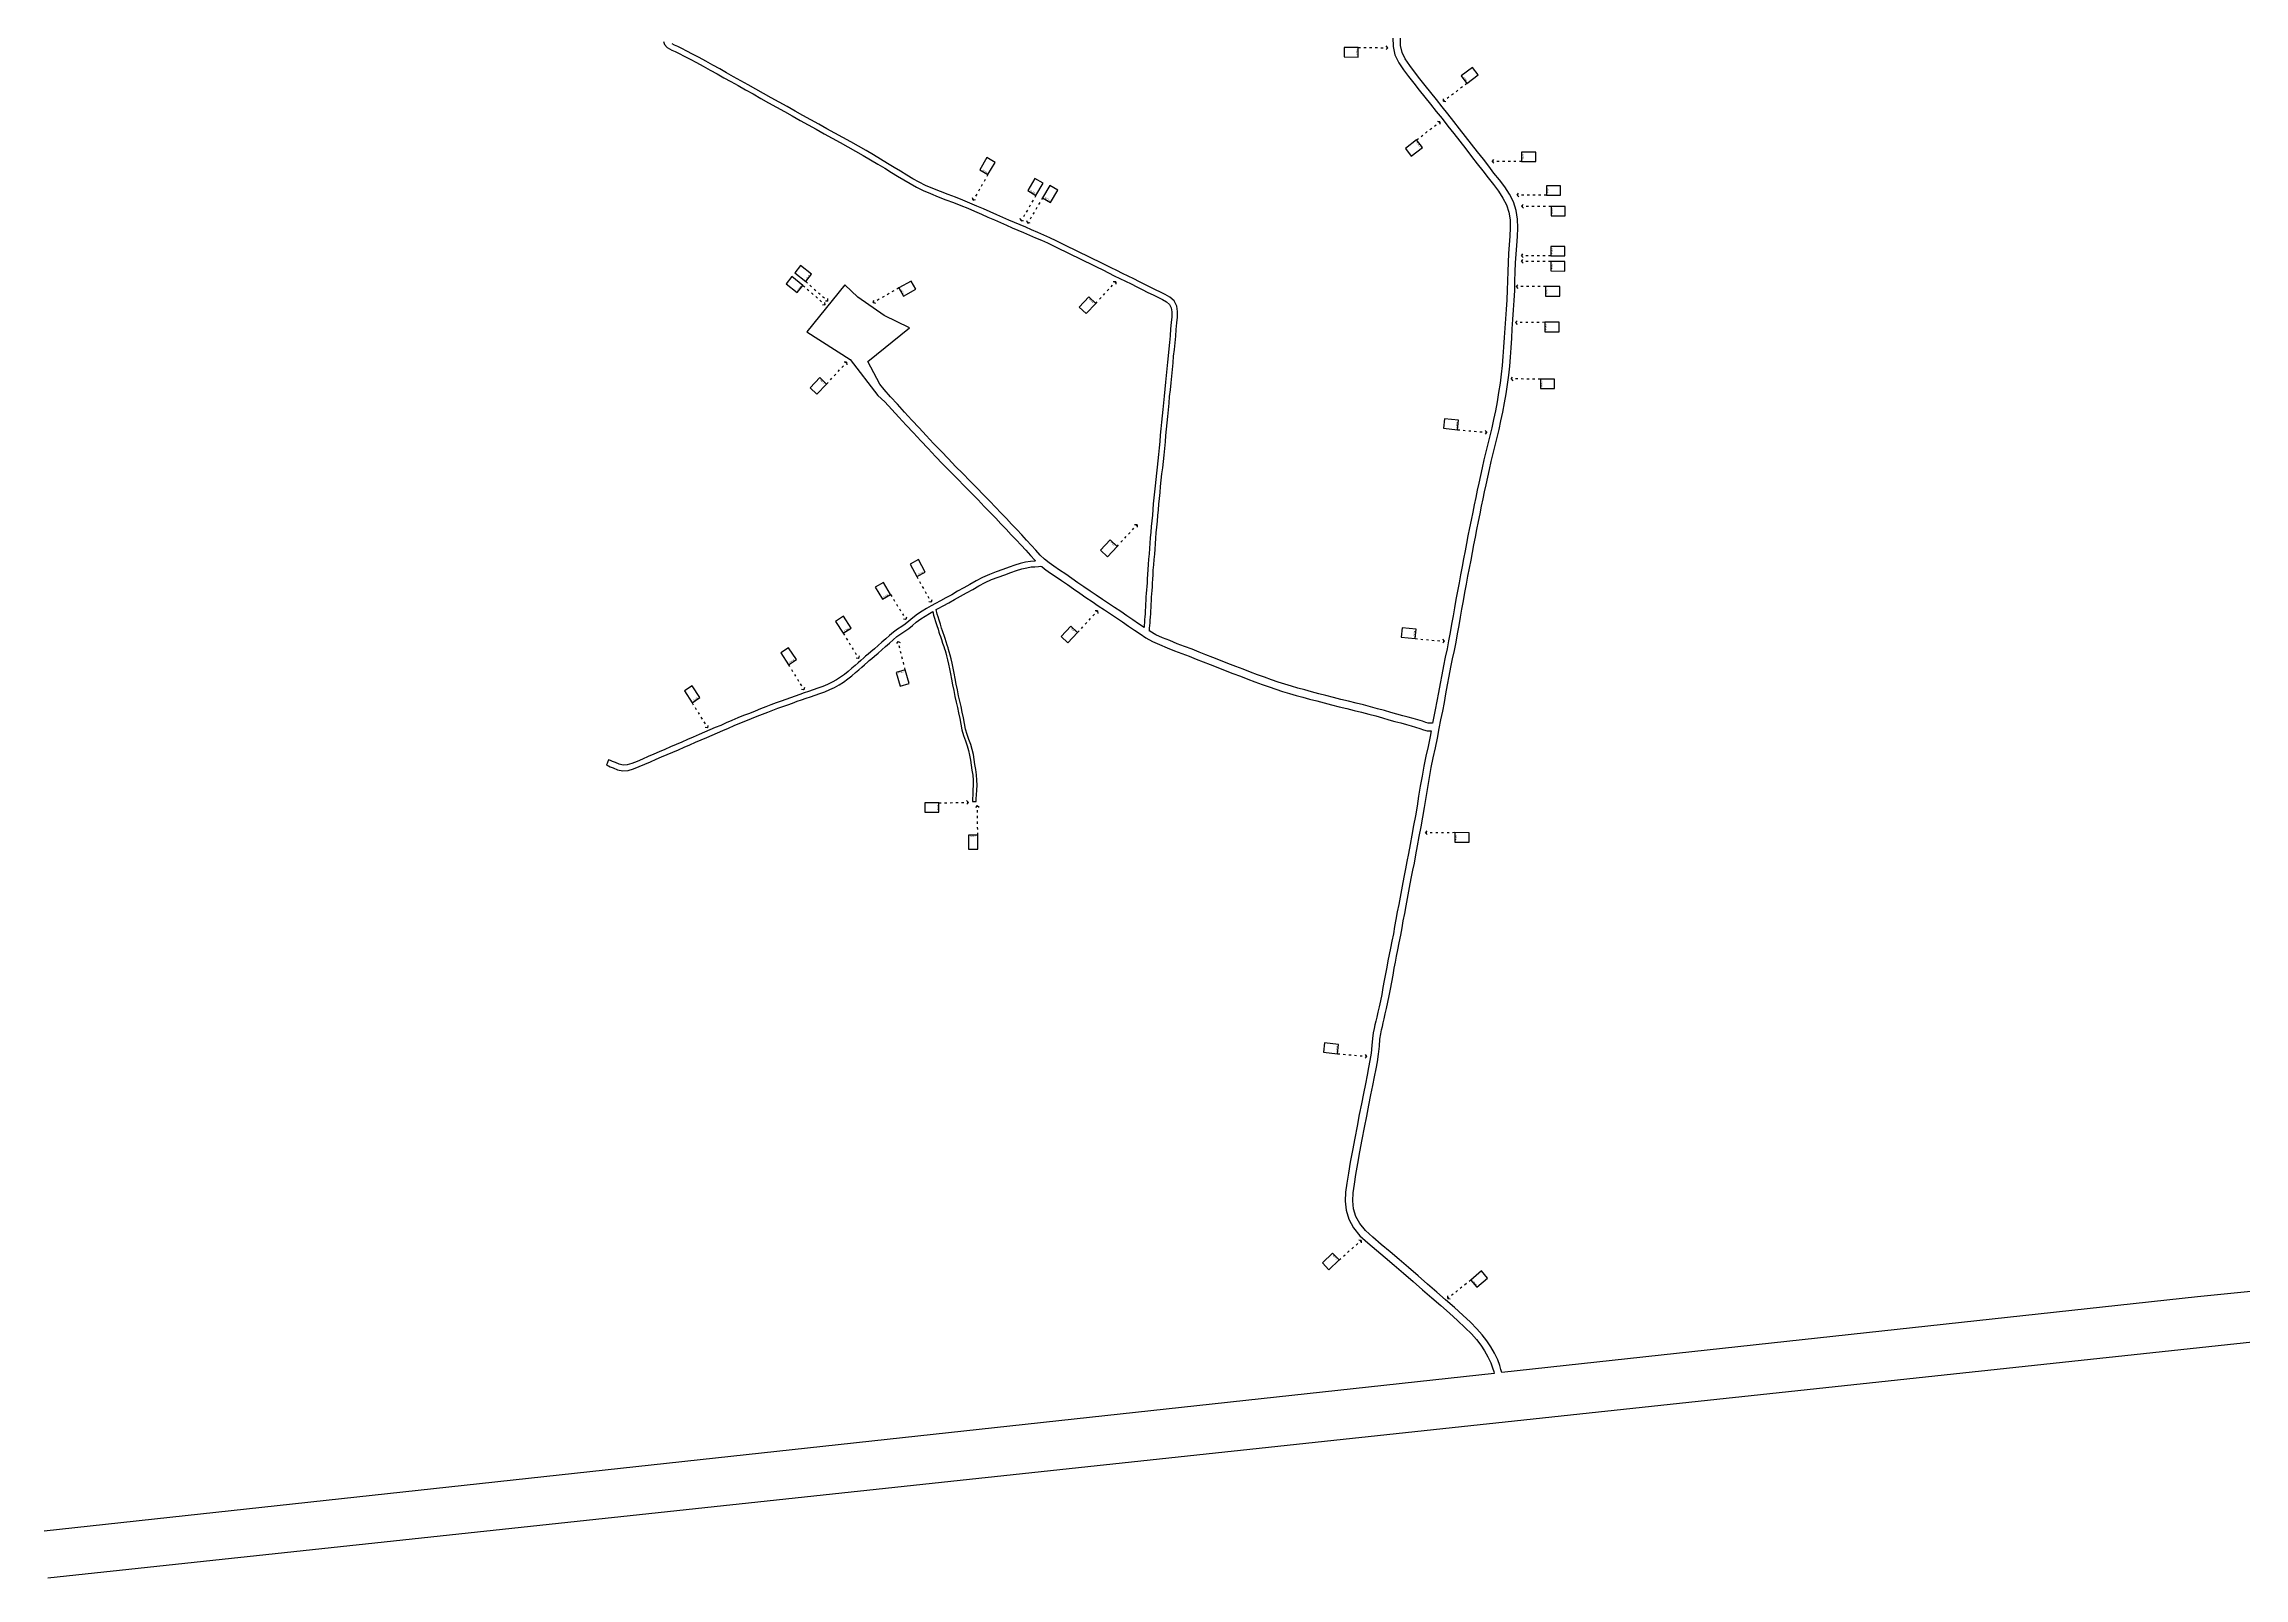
# Model space of a CAD drawing. Extents: x 714896 to 749292, y 8417558 to 8447149.
# Drawn here: x 723730 to 726067, y 8425905 to 8427535 of the extents above; entities that cross this region are included whole.
import ezdxf
from ezdxf.enums import TextEntityAlignment as Align

# ---------------------------------------------------------------- set-up
doc = ezdxf.new("R2010")
doc.units = 0
doc.header["$MEASUREMENT"] = 0
doc.linetypes.add('ACAD_ISO03W100', pattern=[30, 12, -18])
for name, color, linetype in [('LOTE', 7, 'CONTINUOUS'), ('NUM-PORTA', 7, 'CONTINUOUS'), ('QUADRA', 6, 'CONTINUOUS')]:
    doc.layers.add(name, color=color, linetype=linetype)

msp = doc.modelspace()

# ---------------------------------------------------------------- linework, layer by layer
at = {"layer": 'LOTE'}
for p, q in [((725111, 8427531), (725110.9, 8427521)), ((725110.9, 8427521), (725125.9, 8427520.9)), ((725126, 8427530.9), (725111, 8427531)), ((725125.9, 8427520.9), (725126, 8427530.9)), ((725247.4, 8427509.8), (725235.4, 8427500.8)), ((725235.4, 8427500.8), (725241.4, 8427492.8)), ((725241.4, 8427492.8), (725253.4, 8427501.8)), ((725253.4, 8427501.8), (725247.4, 8427509.8)), ((725188, 8427432.8), (725176.2, 8427423.6)), ((725194.2, 8427424.9), (725188, 8427432.8)), ((724731.6, 8427414), (724724, 8427401.1)), ((724740.2, 8427408.9), (724731.6, 8427414)), ((724732.6, 8427396), (724740.2, 8427408.9)), ((725176.2, 8427423.6), (725182.3, 8427415.7)), ((725182.3, 8427415.7), (725194.2, 8427424.9)), ((725314.6, 8427420), (725299.6, 8427420)), ((725299.6, 8427420), (725299.6, 8427410)), ((725299.6, 8427410), (725314.6, 8427410)), ((725314.6, 8427410), (725314.6, 8427420)), ((724724, 8427401.1), (724732.6, 8427396)), ((724782.6, 8427391.9), (724774.9, 8427379)), ((724774.9, 8427379), (724783.5, 8427373.9)), ((724791.2, 8427386.8), (724782.6, 8427391.9)), ((724783.5, 8427373.9), (724791.2, 8427386.8)), ((724798.3, 8427384.4), (724790.6, 8427371.5)), ((724806.9, 8427379.3), (724798.3, 8427384.4)), ((724799.2, 8427366.4), (724806.9, 8427379.3)), ((725341, 8427384.2), (725326, 8427384.2)), ((725326, 8427384.2), (725326, 8427374.2)), ((725341, 8427374.2), (725341, 8427384.2)), ((724790.6, 8427371.5), (724799.2, 8427366.4)), ((725326, 8427374.2), (725341, 8427374.2)), ((725345.9, 8427362.2), (725330.9, 8427362.2)), ((725330.9, 8427362.2), (725330.9, 8427352.2)), ((725345.9, 8427352.2), (725345.9, 8427362.2)), ((725330.9, 8427352.2), (725345.9, 8427352.2)), ((725345.6, 8427319.7), (725330.6, 8427319.8)), ((725330.6, 8427319.8), (725330.6, 8427309.8)), ((725330.6, 8427309.8), (725345.6, 8427309.7)), ((725345.6, 8427309.7), (725345.6, 8427319.7)), ((724524.4, 8427287.8), (724518.1, 8427280)), ((724536.1, 8427278.3), (724524.4, 8427287.8)), ((724533.6, 8427299.6), (724527.3, 8427291.8)), ((724527.3, 8427291.8), (724539, 8427282.4)), ((724545.3, 8427290.2), (724533.6, 8427299.6)), ((724539, 8427282.4), (724545.3, 8427290.2)), ((725345.6, 8427303.6), (725330.6, 8427303.7)), ((725330.6, 8427303.7), (725330.6, 8427293.7)), ((725330.6, 8427293.7), (725345.6, 8427293.6)), ((725345.6, 8427293.6), (725345.6, 8427303.6)), ((724518.1, 8427280), (724529.8, 8427270.6)), ((724529.8, 8427270.6), (724536.1, 8427278.3)), ((724651, 8427282.9), (724637.9, 8427275.6)), ((724637.9, 8427275.6), (724642.8, 8427266.9)), ((724642.8, 8427266.9), (724655.9, 8427274.2)), ((724655.9, 8427274.2), (724651, 8427282.9)), ((724839.8, 8427266.1), (724829.5, 8427255.2)), ((724847.1, 8427259.2), (724839.8, 8427266.1)), ((725325.1, 8427277), (725325, 8427267)), ((725325, 8427267), (725340, 8427267)), ((725340.1, 8427277), (725325.1, 8427277)), ((725340, 8427267), (725340.1, 8427277)), ((724829.5, 8427255.2), (724836.8, 8427248.3)), ((724836.8, 8427248.3), (724847.1, 8427259.2)), ((725339.3, 8427239.1), (725324.3, 8427239.1)), ((725324.3, 8427239.1), (725324.3, 8427229.1)), ((725339.3, 8427229.1), (725339.3, 8427239.1)), ((725324.3, 8427229.1), (725339.3, 8427229.1)), ((724553.9, 8427180.4), (724543.6, 8427169.5)), ((724543.6, 8427169.5), (724550.9, 8427162.6)), ((724550.9, 8427162.6), (724561.2, 8427173.5)), ((724561.2, 8427173.5), (724553.9, 8427180.4)), ((725334.6, 8427178.7), (725319.6, 8427178.7)), ((725319.6, 8427178.7), (725319.6, 8427168.7)), ((725319.6, 8427168.7), (725334.6, 8427168.7)), ((725334.6, 8427168.7), (725334.6, 8427178.7)), ((725217.5, 8427136.5), (725216.5, 8427126.6)), ((725216.5, 8427126.6), (725231.4, 8427125)), ((725232.4, 8427135), (725217.5, 8427136.5)), ((725231.4, 8427125), (725232.4, 8427135)), ((724862.5, 8427007.9), (724852.2, 8426997)), ((724869.8, 8427001), (724862.5, 8427007.9)), ((724658.7, 8426987), (724649.9, 8426982.2)), ((724649.9, 8426982.2), (724657, 8426969)), ((724665.8, 8426973.8), (724658.7, 8426987)), ((724852.2, 8426997), (724859.5, 8426990.1)), ((724859.5, 8426990.1), (724869.8, 8427001)), ((724621.5, 8426962.9), (724612.9, 8426957.8)), ((724629.1, 8426950), (724621.5, 8426962.9)), ((724657, 8426969), (724665.8, 8426973.8)), ((724612.9, 8426957.8), (724620.5, 8426944.9)), ((724620.5, 8426944.9), (724629.1, 8426950)), ((724579, 8426926.8), (724570.6, 8426921.3)), ((724570.6, 8426921.3), (724578.9, 8426908.8)), ((724578.9, 8426908.8), (724587.2, 8426914.3)), ((724587.2, 8426914.3), (724579, 8426926.8)), ((724820.6, 8426916.3), (724810.3, 8426905.4)), ((724827.9, 8426909.5), (724820.6, 8426916.3)), ((725172.5, 8426914.6), (725171.5, 8426904.7)), ((725187.4, 8426913.1), (725172.5, 8426914.6)), ((725186.4, 8426903.1), (725187.4, 8426913.1)), ((724520.9, 8426893.4), (724512.5, 8426887.9)), ((724512.5, 8426887.9), (724520.7, 8426875.4)), ((724529.1, 8426880.8), (724520.9, 8426893.4)), ((724810.3, 8426905.4), (724817.6, 8426898.5)), ((724817.6, 8426898.5), (724827.9, 8426909.5)), ((725171.5, 8426904.7), (725186.4, 8426903.1)), ((724520.7, 8426875.4), (724529.1, 8426880.8)), ((724644.8, 8426869.8), (724635.2, 8426867)), ((724635.2, 8426867), (724639.3, 8426852.6)), ((724648.9, 8426855.4), (724644.8, 8426869.8)), ((724418.4, 8426853.1), (724410.1, 8426847.6)), ((724410.1, 8426847.6), (724418.3, 8426835)), ((724426.7, 8426840.5), (724418.4, 8426853.1)), ((724639.3, 8426852.6), (724648.9, 8426855.4)), ((724418.3, 8426835), (724426.7, 8426840.5)), ((724680.5, 8426728.7), (724665.5, 8426728.6)), ((724665.5, 8426728.6), (724665.5, 8426718.6)), ((724680.5, 8426718.7), (724680.5, 8426728.7)), ((724665.5, 8426718.6), (724680.5, 8426718.7)), ((724711.8, 8426694.4), (724711.8, 8426679.4)), ((724721.8, 8426694.4), (724711.8, 8426694.4)), ((724711.8, 8426679.4), (724721.8, 8426679.4)), ((724721.8, 8426679.4), (724721.8, 8426694.4)), ((725243.7, 8426696.9), (725228.7, 8426697)), ((725228.7, 8426697), (725228.7, 8426687)), ((725228.7, 8426687), (725243.7, 8426686.9)), ((725243.7, 8426686.9), (725243.7, 8426696.9)), ((725090.1, 8426473.7), (725089.1, 8426463.7)), ((725105.1, 8426472.1), (725090.1, 8426473.7)), ((725104, 8426462.2), (725105.1, 8426472.1)), ((725089.1, 8426463.7), (725104, 8426462.2)), ((725098.8, 8426250.4), (725088, 8426240)), ((725088, 8426240), (725094.9, 8426232.7)), ((725094.9, 8426232.7), (725105.7, 8426243.1)), ((725105.7, 8426243.1), (725098.8, 8426250.4)), ((725257, 8426231.5), (725245.6, 8426221.7)), ((725245.6, 8426221.7), (725252.1, 8426214.1)), ((725252.1, 8426214.1), (725263.5, 8426223.9)), ((725263.5, 8426223.9), (725257, 8426231.5))]:
    msp.add_line(p, q, dxfattribs=at)
at = {"layer": 'LOTE', "color": 7, "linetype": 'ACAD_ISO03W100', "ltscale": 0.2}
for points in [[(725126, 8427530.9), (725157.3, 8427530.8)], [(725241.4, 8427492.8), (725216.5, 8427473.9)], [(725188, 8427432.8), (725212.7, 8427452)], [(725299.6, 8427410), (725268.3, 8427410)], [(724732.6, 8427396), (724717, 8427368.8)], [(724783.5, 8427373.9), (724767.9, 8427346.8)], [(724790.6, 8427371.5), (724775, 8427344.4)], [(725326, 8427374.2), (725294.7, 8427374.2)], [(725330.9, 8427362.2), (725299.6, 8427362.3)], [(725330.6, 8427309.8), (725299.3, 8427309.8)], [(725330.6, 8427303.7), (725299.3, 8427303.7)], [(724536.1, 8427278.3), (724559.6, 8427257.7)], [(724539, 8427282.4), (724562.5, 8427261.7)], [(724637.9, 8427275.6), (724610.8, 8427260)], [(724847.1, 8427259.2), (724868.3, 8427282.2)], [(725325.1, 8427277), (725293.8, 8427277.1)], [(725324.3, 8427239.1), (725293, 8427238.8)], [(724561.2, 8427173.5), (724582.4, 8427196.6)], [(725319.6, 8427178.7), (725288.3, 8427179)], [(725231.4, 8427125), (725262.6, 8427122.3)], [(724869.8, 8427001), (724891, 8427024)], [(724657, 8426969), (724672.3, 8426941.7)], [(724629.1, 8426950), (724645.5, 8426923.3)], [(724827.9, 8426909.5), (724849, 8426932.5)], [(724578.9, 8426908.8), (724595.2, 8426882.1)], [(724644.8, 8426869.8), (724637.2, 8426900.1)], [(725186.4, 8426903.1), (725217.6, 8426900.3)], [(724520.7, 8426875.4), (724537.1, 8426848.7)], [(724418.3, 8426835), (724434.7, 8426808.4)], [(724680.5, 8426728.7), (724711.8, 8426729.1)], [(724721.8, 8426694.4), (724721.3, 8426725.7)], [(725228.7, 8426697), (725197.4, 8426696.8)], [(725104, 8426462.2), (725135.2, 8426459.4)], [(725105.7, 8426243.1), (725129.2, 8426263.9)], [(725245.6, 8426221.7), (725221.1, 8426202.3)]]:
    msp.add_lwpolyline(points, dxfattribs=at)
at = {"layer": 'LOTE'}
for points in [[(725157.3, 8427530.8), (725155.5, 8427532.7)], [(725157.3, 8427530.8), (725155.6, 8427528.8)], [(725216.5, 8427473.9), (725216.6, 8427476.5)], [(725216.5, 8427473.9), (725219, 8427473.5)], [(725212.7, 8427452), (725210.1, 8427452.4)], [(725212.7, 8427452), (725212.6, 8427449.4)], [(725268.3, 8427410), (725270, 8427412)], [(725268.3, 8427410), (725270.1, 8427408.1)], [(724717, 8427368.8), (724716.1, 8427371.3)], [(724717, 8427368.8), (724719.5, 8427369.4)], [(725294.7, 8427374.2), (725296.4, 8427376.2)], [(725294.7, 8427374.2), (725296.5, 8427372.3)], [(725299.6, 8427362.3), (725301.3, 8427364.3)], [(725299.6, 8427362.3), (725301.4, 8427360.3)], [(724767.9, 8427346.8), (724767, 8427349.3)], [(724767.9, 8427346.8), (724770.5, 8427347.4)], [(724775, 8427344.4), (724774.1, 8427346.9)], [(724775, 8427344.4), (724777.6, 8427345)], [(725299.3, 8427309.8), (725301, 8427311.8)], [(725299.3, 8427309.8), (725301.1, 8427307.9)], [(725299.3, 8427303.7), (725301, 8427305.7)], [(725299.3, 8427303.7), (725301.1, 8427301.8)], [(724562.5, 8427261.7), (724562.4, 8427264.4)], [(724610.8, 8427260), (724611.3, 8427262.6)], [(724868.3, 8427282.2), (724865.6, 8427282.2)], [(724868.3, 8427282.2), (724868.6, 8427279.6)], [(725293.8, 8427277.1), (725295.5, 8427279)], [(725293.8, 8427277.1), (725295.5, 8427275.1)], [(724559.6, 8427257.7), (724557, 8427257.3)], [(724559.6, 8427257.7), (724559.5, 8427260.3)], [(724562.5, 8427261.7), (724559.9, 8427261.4)], [(724610.8, 8427260), (724613.3, 8427259.3)], [(725293, 8427238.8), (725294.7, 8427240.8)], [(725293, 8427238.8), (725294.8, 8427236.9)], [(724582.4, 8427196.6), (724579.8, 8427196.6)], [(724582.4, 8427196.6), (724582.7, 8427194)], [(725288.3, 8427179), (725290, 8427180.9)], [(725288.3, 8427179), (725290.1, 8427177)], [(725262.6, 8427122.3), (725260.7, 8427120.4)], [(725262.6, 8427122.3), (725261, 8427124.3)], [(724891, 8427024), (724888.4, 8427024)], [(724891, 8427024), (724891.3, 8427021.4)], [(724672.3, 8426941.7), (724669.8, 8426942.2)], [(724673, 8426944.3), (724672.3, 8426941.7)], [(724645.5, 8426923.3), (724642.9, 8426923.7)], [(724646, 8426925.9), (724645.5, 8426923.3)], [(724849, 8426932.5), (724846.4, 8426932.5)], [(724849, 8426932.5), (724849.4, 8426929.9)], [(724635.9, 8426897.9), (724637.2, 8426900.1)], [(724637.2, 8426900.1), (724639.5, 8426899)], [(725217.6, 8426900.3), (725215.7, 8426898.5)], [(725217.6, 8426900.3), (725216, 8426902.4)], [(724595.2, 8426882.1), (724592.6, 8426882.5)], [(724595.7, 8426884.7), (724595.2, 8426882.1)], [(724537.1, 8426848.7), (724534.5, 8426849.1)], [(724537.6, 8426851.2), (724537.1, 8426848.7)], [(724434.7, 8426808.4), (724432.1, 8426808.8)], [(724435.2, 8426810.9), (724434.7, 8426808.4)], [(724711.8, 8426729.1), (724709.9, 8426731)], [(724711.8, 8426729.1), (724710.1, 8426727.1)], [(724721.3, 8426725.7), (724719.4, 8426723.9)], [(724721.3, 8426725.7), (724723.3, 8426724)], [(725197.4, 8426696.8), (725199.1, 8426698.8)], [(725197.4, 8426696.8), (725199.2, 8426694.9)], [(725135.2, 8426459.4), (725133.3, 8426457.6)], [(725135.2, 8426459.4), (725133.6, 8426461.5)], [(725129.2, 8426263.9), (725126.6, 8426264.1)], [(725129.2, 8426263.9), (725129.2, 8426261.2)], [(725221.1, 8426202.3), (725221.2, 8426204.9)], [(725221.1, 8426202.3), (725223.6, 8426201.9)]]:
    msp.add_lwpolyline(points, dxfattribs=at)
at = {"layer": 'QUADRA'}
for points in [[(724388, 8427537.4), (724389, 8427534.1), (724392, 8427531), (724394.2, 8427529.7), (724396.9, 8427528.3), (724400.4, 8427526.6), (724404.7, 8427524.5), (724410, 8427521.8), (724416.1, 8427518.6), (724422.9, 8427515), (724430.1, 8427511.1), (724437.4, 8427507.1), (724444.8, 8427503.1), (724452.1, 8427498.9), (724459.4, 8427494.8), (724467.1, 8427490.5), (724475.1, 8427486.1), (724483.1, 8427481.7), (724491.3, 8427477), (724499.5, 8427472.3), (724508, 8427467.7), (724516.4, 8427463), (724524.8, 8427458.3), (724533.2, 8427453.6), (724541.6, 8427449), (724550, 8427444.2), (724558.5, 8427439.4), (724567.1, 8427434.8), (724575.5, 8427430.2), (724583.9, 8427425.6), (724592, 8427421), (724600, 8427416.3), (724607.9, 8427411.7), (724615.5, 8427407.2), (724622.9, 8427402.7), (724630, 8427398.4), (724636.7, 8427394.3), (724643.3, 8427390.4), (724649.9, 8427386.4), (724656.8, 8427382.6), (724663.9, 8427379.1), (724671.7, 8427375.8), (724679.9, 8427372.4), (724688, 8427369.3), (724696.1, 8427366.3), (724703.7, 8427363.3), (724711.2, 8427360.2), (724718.5, 8427357.1), (724725.6, 8427354), (724732.6, 8427350.9), (724739.5, 8427347.9), (724746.1, 8427345.1), (724752.4, 8427342.3), (724758.4, 8427339.5), (724764.3, 8427337), (724770.4, 8427334.5), (724776.7, 8427331.8), (724783.2, 8427329), (724789.6, 8427326.2), (724796, 8427323.4), (724802.4, 8427320.3), (724808.8, 8427317.2), (724815.3, 8427314), (724821.8, 8427310.8), (724828.3, 8427307.5), (724834.9, 8427304.3), (724841.5, 8427301.2), (724848.1, 8427298), (724854.5, 8427294.8), (724860.7, 8427291.7), (724866.8, 8427288.6), (724872.8, 8427285.6), (724878.9, 8427282.7), (724884.9, 8427279.8), (724890.8, 8427276.9), (724896.6, 8427273.8), (724902.4, 8427270.9), (724908, 8427268.2), (724913.2, 8427265.7), (724918.1, 8427263.3), (724922.4, 8427260.9), (724925.6, 8427258), (724927.4, 8427254.5), (724928, 8427250.1), (724927.9, 8427244.9), (724927.4, 8427238.9), (724926.7, 8427232.2), (724926.1, 8427224.9), (724925.5, 8427217.8), (724924.8, 8427210.8), (724923.9, 8427203.6), (724923.3, 8427196.6), (724922.6, 8427189.6), (724922, 8427182.6), (724921.2, 8427175.4), (724920.5, 8427168.1), (724919.7, 8427160.8), (724919, 8427153.6), (724918.4, 8427146.5), (724917.8, 8427139.6), (724917.1, 8427132.9), (724916.3, 8427126.1), (724915.7, 8427119.3), (724915.1, 8427112.5), (724914.6, 8427105.6), (724913.8, 8427098.8), (724913.1, 8427092), (724912.3, 8427085.4), (724911.6, 8427078.7), (724910.8, 8427072), (724910.1, 8427065.3), (724909.4, 8427058.9), (724908.8, 8427052.5), (724908.3, 8427046.4), (724907.8, 8427040.4), (724907.3, 8427034.4), (724906.6, 8427028.3), (724906, 8427022.1), (724905.6, 8427016.1), (724905.1, 8427010.2), (724904.6, 8427004.4), (724904.1, 8426998.7), (724903.8, 8426993.2), (724903.3, 8426987.5), (724902.8, 8426981.9), (724902.3, 8426976.4), (724902, 8426971.2), (724901.7, 8426966.5), (724901.6, 8426962.2), (724901.4, 8426958.4), (724901.2, 8426954.8), (724900.8, 8426951.2), (724900.4, 8426947.4), (724900.3, 8426943.7), (724900.1, 8426940.1), (724899.9, 8426936.6), (724899.7, 8426933.1), (724899.6, 8426929.6), (724899.4, 8426926.3), (724899.1, 8426923.3), (724898.8, 8426920.3), (724898.6, 8426917.3), (724898.4, 8426915), (724892.7, 8426918.8), (724886.6, 8426923), (724880.2, 8426927.4), (724873.7, 8426931.8), (724867.2, 8426936.1), (724860.7, 8426940.4), (724854.2, 8426944.7), (724847.7, 8426949.1), (724841.2, 8426953.6), (724834.6, 8426958), (724828.1, 8426962.5), (724821.7, 8426967), (724815.2, 8426971.5), (724808.7, 8426975.9), (724802.7, 8426980), (724797.5, 8426983.7), (724792.7, 8426987.6), (724788.1, 8426991.9), (724783.6, 8426996.9), (724778.8, 8427002.2), (724773.7, 8427007.8), (724768.5, 8427013.3), (724763.2, 8427019), (724757.7, 8427024.8), (724752.2, 8427030.6), (724746.7, 8427036.4), (724740.7, 8427042.6), (724734.5, 8427049.1), (724727.8, 8427056), (724720.8, 8427063.3), (724713.5, 8427070.7), (724706, 8427078.4), (724698.3, 8427086.1), (724690.6, 8427094.1), (724682.8, 8427102.2), (724674.9, 8427110.4), (724667.1, 8427118.7), (724659.4, 8427127), (724651.7, 8427135.3), (724644, 8427143.7), (724636.4, 8427152), (724629, 8427160), (724622.2, 8427167.9), (724617.9, 8427173.4), (724604.9, 8427197.3), (724649.4, 8427233.2), (724622.5, 8427246.5), (724594.3, 8427265.8), (724580.5, 8427278.8), (724540.1, 8427228.9), (724586.1, 8427199.6), (724615.8, 8427161.4), (724623, 8427154.7), (724630.5, 8427146.6), (724638.1, 8427138.3), (724645.8, 8427129.9), (724653.6, 8427121.6), (724661.3, 8427113.2), (724669.1, 8427104.9), (724677, 8427096.7), (724684.8, 8427088.5), (724692.6, 8427080.5), (724700.3, 8427072.7), (724707.8, 8427065.1), (724715.1, 8427057.7), (724722.1, 8427050.5), (724728.7, 8427043.5), (724735, 8427037), (724740.9, 8427030.9), (724746.4, 8427025.1), (724751.9, 8427019.3), (724757.4, 8427013.5), (724762.7, 8427007.9), (724767.9, 8427002.3), (724772.9, 8426996.9), (724777.7, 8426991.5), (724782.4, 8426986.3), (724783.2, 8426985.6), (724782.2, 8426985.5), (724777.8, 8426985.2), (724772.5, 8426984.3), (724767, 8426982.9), (724761.2, 8426981), (724755.1, 8426978.9), (724748.5, 8426976.5), (724741.4, 8426974.1), (724734.1, 8426971.4), (724726.9, 8426968.1), (724720.1, 8426964.4), (724713.5, 8426960.7), (724706.9, 8426957), (724700.4, 8426953.4), (724694.1, 8426949.8), (724688, 8426946.5), (724682.3, 8426943.3), (724677, 8426940.5), (724672.2, 8426937.8), (724667.5, 8426935), (724662.8, 8426932.2), (724657.8, 8426929), (724652.8, 8426925.3), (724648.5, 8426921.5), (724644.8, 8426918.5), (724641, 8426915.9), (724636.6, 8426913.1), (724632.2, 8426910), (724628, 8426906.4), (724624, 8426902.8), (724619.9, 8426899.3), (724615.9, 8426895.7), (724612, 8426892.2), (724608.3, 8426889), (724605.2, 8426886.5), (724602.7, 8426884.3), (724600.9, 8426882.8), (724597.4, 8426879.7), (724594.7, 8426877.4), (724591.6, 8426874.6), (724588, 8426871.6), (724584.2, 8426868.3), (724580.2, 8426865), (724576, 8426862), (724571.6, 8426859.2), (724567, 8426856.7), (724562.1, 8426854.4), (724557.1, 8426852.3), (724551.9, 8426850.5), (724546.9, 8426848.8), (724542, 8426847.1), (724537.5, 8426845.5), (724532.7, 8426843.9), (724527.9, 8426842.1), (724523, 8426840.3), (724517.9, 8426838.5), (724512.8, 8426836.6), (724507.5, 8426834.8), (724502.1, 8426832.8), (724496.6, 8426830.7), (724491, 8426828.5), (724485.2, 8426826.1), (724479.2, 8426823.7), (724473, 8426821.3), (724466.8, 8426818.8), (724460.6, 8426816.2), (724454.6, 8426813.6), (724448.7, 8426811), (724442.9, 8426808.6), (724437.3, 8426806.1), (724431.6, 8426803.7), (724425.7, 8426801.2), (724419.6, 8426798.6), (724413.5, 8426795.9), (724407.4, 8426793.3), (724401.3, 8426790.6), (724395.3, 8426788), (724389.4, 8426785.5), (724383.5, 8426783), (724377.6, 8426780.4), (724371.6, 8426777.8), (724365.7, 8426775.2), (724359.9, 8426772.7), (724354.2, 8426770.5), (724349.2, 8426769.1), (724345, 8426768.7), (724341, 8426769.6), (724336.9, 8426771.4), (724333.6, 8426772.7), (724331.7, 8426773.5), (724329.6, 8426774.3), (724327.5, 8426768.7), (724329.5, 8426767.9), (724331.4, 8426767.1), (724334.5, 8426765.9), (724339.2, 8426763.8), (724344.6, 8426762.7), (724350.3, 8426763.1), (724356.1, 8426764.8), (724362.1, 8426767.2), (724368.1, 8426769.7), (724374, 8426772.3), (724380, 8426774.9), (724385.9, 8426777.5), (724391.8, 8426780), (724397.7, 8426782.5), (724403.7, 8426785.1), (724409.8, 8426787.8), (724415.9, 8426790.4), (724422, 8426793.1), (724428.1, 8426795.7), (724433.9, 8426798.1), (724439.7, 8426800.6), (724445.3, 8426803), (724451.1, 8426805.5), (724457, 8426808.1), (724463, 8426810.7), (724469.1, 8426813.2), (724475.3, 8426815.7), (724481.4, 8426818.2), (724487.4, 8426820.6), (724493.2, 8426822.9), (724498.8, 8426825.1), (724504.2, 8426827.2), (724509.5, 8426829.1), (724514.8, 8426831), (724519.9, 8426832.8), (724525, 8426834.7), (724530, 8426836.5), (724534.7, 8426838.2), (724539.4, 8426839.8), (724544, 8426841.4), (724548.9, 8426843.1), (724553.9, 8426844.9), (724559.2, 8426846.7), (724564.5, 8426848.9), (724569.7, 8426851.3), (724574.7, 8426854), (724579.3, 8426857), (724583.8, 8426860.3), (724588.1, 8426863.7), (724591.9, 8426867), (724595.5, 8426870.1), (724598.7, 8426872.9), (724601.4, 8426875.2), (724604.9, 8426878.3), (724606.6, 8426879.8), (724609.1, 8426881.9), (724612.2, 8426884.5), (724615.9, 8426887.6), (724619.9, 8426891.2), (724623.8, 8426894.8), (724627.9, 8426898.3), (724632, 8426901.9), (724635.8, 8426905.3), (724640, 8426908.1), (724644.3, 8426910.9), (724648.4, 8426913.7), (724652.4, 8426916.9), (724656.5, 8426920.6), (724661.2, 8426924), (724666, 8426927.1), (724670.6, 8426929.9), (724674.1, 8426931.9), (724674.8, 8426928.2), (724675.9, 8426924.9), (724677, 8426921.4), (724678.3, 8426917.2), (724679.6, 8426913.1), (724680.5, 8426910.1), (724681.2, 8426907.8), (724682.2, 8426905.2), (724683.3, 8426902.1), (724684.5, 8426898.4), (724685.6, 8426894.8), (724686.5, 8426892.3), (724687, 8426890.4), (724687.7, 8426887.9), (724688.6, 8426884.7), (724689.6, 8426880.7), (724690.6, 8426876.1), (724691.7, 8426871.1), (724692.8, 8426865.7), (724693.9, 8426860), (724695.1, 8426854.1), (724696.2, 8426847.9), (724697.5, 8426841.7), (724698.8, 8426835.7), (724700.2, 8426829.9), (724701.5, 8426824.2), (724702.7, 8426818.3), (724703.8, 8426812.2), (724705, 8426806.1), (724706.6, 8426800.2), (724708.6, 8426794.7), (724710.5, 8426789.4), (724712.1, 8426784.4), (724713.1, 8426779.4), (724714, 8426774.1), (724714.8, 8426768.8), (724715.6, 8426763.4), (724716.4, 8426758), (724716.9, 8426752.7), (724717, 8426747.4), (724716.7, 8426742.2), (724716.4, 8426737.3), (724716.2, 8426732.9), (724716.2, 8426730.1), (724720.2, 8426730), (724720.2, 8426732.8), (724720.4, 8426737.1), (724720.7, 8426742), (724721, 8426747.3), (724720.9, 8426752.9), (724720.4, 8426758.5), (724719.6, 8426764), (724718.7, 8426769.4), (724718, 8426774.8), (724717.1, 8426780.1), (724716, 8426785.4), (724714.3, 8426790.7), (724712.3, 8426796), (724710.4, 8426801.4), (724708.9, 8426807.1), (724707.7, 8426813), (724706.6, 8426819), (724705.4, 8426825), (724704.1, 8426830.9), (724702.7, 8426836.6), (724701.4, 8426842.5), (724700.2, 8426848.7), (724699, 8426854.8), (724697.8, 8426860.8), (724696.7, 8426866.5), (724695.6, 8426871.9), (724694.5, 8426877), (724693.5, 8426881.6), (724692.5, 8426885.7), (724691.5, 8426889.1), (724690.8, 8426891.4), (724690.3, 8426893.5), (724689.4, 8426896), (724688.3, 8426899.6), (724687.1, 8426903.4), (724686, 8426906.6), (724685, 8426909.1), (724684.4, 8426911.3), (724683.4, 8426914.3), (724682.2, 8426918.4), (724680.9, 8426922.6), (724679.7, 8426926.2), (724678.7, 8426929.2), (724677.7, 8426934), (724677.7, 8426934), (724679.9, 8426935.2), (724685.2, 8426938.1), (724690.9, 8426941.2), (724697, 8426944.6), (724703.3, 8426948.2), (724709.8, 8426951.8), (724716.4, 8426955.4), (724723, 8426959.1), (724729.6, 8426962.7), (724736.4, 8426965.8), (724743.4, 8426968.4), (724750.5, 8426970.8), (724757.1, 8426973.2), (724763.1, 8426975.3), (724768.6, 8426977.1), (724773.8, 8426978.4), (724778.5, 8426979.3), (724782.6, 8426979.5), (724786.2, 8426979.8), (724788.4, 8426980), (724789.9, 8426979.6), (724792.6, 8426977.4), (724798.1, 8426973.4), (724804.2, 8426969.3), (724810.7, 8426964.9), (724817.1, 8426960.5), (724823.5, 8426955.9), (724830.1, 8426951.4), (724836.7, 8426946.9), (724843.2, 8426942.5), (724849.7, 8426938.1), (724856.3, 8426933.8), (724862.8, 8426929.5), (724869.3, 8426925.2), (724875.7, 8426920.8), (724882, 8426916.4), (724888.2, 8426912.2), (724894.3, 8426908.2), (724900.5, 8426904.1), (724907.4, 8426900.2), (724915, 8426896.7), (724922.9, 8426893.5), (724930.8, 8426890.3), (724938.7, 8426887.2), (724946.5, 8426884.3), (724953.9, 8426881.4), (724961.2, 8426878.5), (724968.8, 8426875.5), (724976.7, 8426872.5), (724984.7, 8426869.3), (724992.8, 8426866.2), (725000.8, 8426863.1), (725008.6, 8426860), (725016.3, 8426857.2), (725023.8, 8426854.5), (725031.2, 8426851.8), (725038.4, 8426849.3), (725045.7, 8426847), (725052.8, 8426844.8), (725059.9, 8426842.8), (725067, 8426840.9), (725074.3, 8426838.9), (725081.9, 8426836.9), (725089.7, 8426834.8), (725097.6, 8426832.8), (725105.6, 8426830.7), (725113.8, 8426828.8), (725121.7, 8426826.8), (725129.5, 8426824.9), (725137.1, 8426822.9), (725144.6, 8426821), (725151.8, 8426819), (725158.6, 8426817), (725165, 8426815.2), (725171.2, 8426813.5), (725177.1, 8426811.9), (725182.4, 8426810.5), (725187, 8426809.2), (725191.3, 8426807.8), (725195.3, 8426806.2), (725199.3, 8426805.3), (725203.5, 8426805.3), (725202.3, 8426799), (725200.2, 8426788.6), (725197.8, 8426778.1), (725195.8, 8426767.5), (725193.8, 8426756.9), (725191.9, 8426746.3), (725190.1, 8426735.6), (725188.5, 8426725.1), (725186.7, 8426714.8), (725184.8, 8426704.6), (725183, 8426694.5), (725181.3, 8426684.6), (725179.5, 8426674.9), (725177.8, 8426666.3), (725176.3, 8426658.7), (725174.8, 8426651.6), (725173.4, 8426644.2), (725172.1, 8426636.4), (725170.6, 8426628.6), (725169.1, 8426620.7), (725167.5, 8426612.8), (725166.1, 8426604.9), (725164.7, 8426597.2), (725163.3, 8426589.4), (725161.8, 8426581.6), (725160.4, 8426574.3), (725158.9, 8426567.6), (725157.6, 8426561), (725156.4, 8426554.3), (725155.1, 8426547.2), (725153.7, 8426539.8), (725152.3, 8426532.4), (725150.9, 8426525.2), (725149.5, 8426518.4), (725148.2, 8426512), (725146.9, 8426506.2), (725145.7, 8426501.1), (725144.7, 8426496.8), (725143.8, 8426493), (725142.9, 8426489.1), (725142, 8426484.5), (725141.2, 8426478.5), (725140.6, 8426471), (725139.8, 8426462.9), (725138.4, 8426455.1), (725137, 8426447.5), (725135.4, 8426439.3), (725133.6, 8426430.2), (725131.6, 8426420), (725129.5, 8426409.1), (725127.1, 8426397.5), (725124.7, 8426385.3), (725122.3, 8426372.5), (725119.8, 8426359.5), (725117.5, 8426346.9), (725115.5, 8426335.2), (725113.9, 8426324.8), (725112.6, 8426315.2), (725112.1, 8426305.7), (725113.2, 8426296), (725116, 8426286.3), (725121, 8426277.3), (725127.8, 8426268.8), (725136.2, 8426261.2), (725145.3, 8426253.6), (725154.7, 8426245.6), (725164.3, 8426237.5), (725174.2, 8426229), (725184.2, 8426220.2), (725194.4, 8426211.4), (725204.1, 8426203), (725213.6, 8426194.8), (725222.9, 8426186.6), (725231.6, 8426178.7), (725239.5, 8426171.2), (725246.2, 8426164.5), (725251.6, 8426158.5), (725256.1, 8426152.6), (725260.1, 8426146.5), (725263.7, 8426140.2), (725266.8, 8426134), (725268.8, 8426128.5), (725269.9, 8426124.7), (725270.5, 8426122.6), (723729.8, 8425955)], [(725162.8, 8427541.6), (725163, 8427532.2), (725165, 8427523.1), (725169.1, 8427514.8), (725174.2, 8427507.4), (725179.5, 8427500.2), (725185.1, 8427493), (725190.9, 8427485.7), (725196.9, 8427478.3), (725202.9, 8427470.7), (725208.9, 8427463.2), (725215, 8427455.5), (725221.1, 8427447.6), (725227.4, 8427439.5), (725233.9, 8427431.6), (725240.2, 8427423.5), (725246.5, 8427415.4), (725252.5, 8427407.5), (725258.2, 8427400), (725263.9, 8427392.6), (725269.7, 8427385.4), (725275.1, 8427378.3), (725279.7, 8427371.1), (725283.5, 8427363.8), (725286, 8427356.1), (725287.3, 8427348.1), (725287.5, 8427339.5), (725287.2, 8427330.6), (725286.4, 8427321.5), (725285.7, 8427312.1), (725285.2, 8427302.6), (725284.8, 8427293), (725284.4, 8427283.1), (725284.2, 8427273.1), (725283.7, 8427262.9), (725283.1, 8427252.7), (725282.4, 8427242.8), (725281.7, 8427232.8), (725281, 8427222.8), (725280.4, 8427212.7), (725279.7, 8427202.8), (725279, 8427193.1), (725278, 8427183.9), (725276.7, 8427174.4), (725275.1, 8427164.6), (725273.5, 8427154.8), (725271.7, 8427145.2), (725269.7, 8427136), (725267.8, 8427127), (725265.9, 8427118.5), (725263.8, 8427110.1), (725261.6, 8427101.6), (725259.5, 8427092.9), (725257.7, 8427084.4), (725255.8, 8427076.3), (725254, 8427068.3), (725252.4, 8427060.7), (725250.8, 8427053), (725249.3, 8427045.3), (725247.7, 8427037.3), (725246, 8427029), (725244.3, 8427020.7), (725242.6, 8427012.4), (725241.1, 8427004.3), (725239.5, 8426996.2), (725237.9, 8426988), (725236.3, 8426979.6), (725234.7, 8426971), (725233.2, 8426962.3), (725231.5, 8426953.6), (725229.8, 8426944.8), (725228.3, 8426935.9), (725226.8, 8426927.2), (725225.2, 8426918.4), (725223.7, 8426909.6), (725222, 8426900.8), (725220.3, 8426892.2), (725218.5, 8426883.4), (725216.6, 8426874.3), (725214.8, 8426864.8), (725213.1, 8426855.4), (725211.3, 8426846), (725209.6, 8426836.7), (725207.9, 8426827.6), (725206.1, 8426818.5), (725205, 8426813.2), (725204.3, 8426813.3), (725200.2, 8426813.3), (725197.7, 8426813.9), (725194.1, 8426815.3), (725189.3, 8426816.9), (725184.4, 8426818.2), (725179.2, 8426819.6), (725173.3, 8426821.2), (725167.1, 8426822.9), (725160.8, 8426824.7), (725154, 8426826.7), (725146.6, 8426828.7), (725139.1, 8426830.7), (725131.5, 8426832.7), (725123.7, 8426834.6), (725115.7, 8426836.6), (725107.5, 8426838.5), (725099.6, 8426840.5), (725091.7, 8426842.6), (725084, 8426844.6), (725076.4, 8426846.7), (725069.1, 8426848.6), (725062, 8426850.6), (725055, 8426852.5), (725048.1, 8426854.6), (725041, 8426856.9), (725033.8, 8426859.4), (725026.5, 8426862), (725019, 8426864.7), (725011.4, 8426867.5), (725003.7, 8426870.5), (724995.8, 8426873.6), (724987.6, 8426876.8), (724979.6, 8426879.9), (724971.7, 8426883), (724964.1, 8426886), (724956.9, 8426888.9), (724949.4, 8426891.8), (724941.6, 8426894.7), (724933.8, 8426897.7), (724925.9, 8426901), (724918.2, 8426904.1), (724911, 8426907.3), (724904.6, 8426911), (724904.3, 8426911.2), (724904.4, 8426914.1), (724904.5, 8426916.9), (724904.8, 8426919.8), (724905.1, 8426922.7), (724905.4, 8426925.9), (724905.6, 8426929.3), (724905.7, 8426932.8), (724905.9, 8426936.2), (724906.1, 8426939.8), (724906.3, 8426943.4), (724906.4, 8426947), (724906.7, 8426950.6), (724907.1, 8426954.3), (724907.4, 8426958), (724907.6, 8426962), (724907.7, 8426966.2), (724908, 8426970.8), (724908.3, 8426975.9), (724908.8, 8426981.4), (724909.3, 8426987), (724909.8, 8426992.8), (724910.1, 8426998.3), (724910.6, 8427003.9), (724911.1, 8427009.7), (724911.5, 8427015.6), (724912, 8427021.6), (724912.6, 8427027.7), (724913.2, 8427033.8), (724913.8, 8427039.9), (724914.2, 8427045.9), (724914.8, 8427051.9), (724915.4, 8427058.3), (724916, 8427064.7), (724916.7, 8427071.3), (724917.5, 8427078), (724918.3, 8427084.7), (724919, 8427091.4), (724919.8, 8427098.1), (724920.6, 8427105), (724921.1, 8427112), (724921.6, 8427118.7), (724922.3, 8427125.5), (724923, 8427132.2), (724923.8, 8427139), (724924.4, 8427146), (724925, 8427153.1), (724925.6, 8427160.2), (724926.4, 8427167.5), (724927.2, 8427174.8), (724927.9, 8427182), (724928.6, 8427189.1), (724929.3, 8427196), (724929.9, 8427203), (724930.7, 8427210.1), (724931.5, 8427217.3), (724932.1, 8427224.4), (724932.7, 8427231.6), (724933.4, 8427238.4), (724933.9, 8427244.6), (724934.1, 8427250.5), (724933.2, 8427256.4), (724930.4, 8427261.8), (724925.9, 8427265.8), (724921, 8427268.6), (724915.8, 8427271.1), (724910.6, 8427273.6), (724905.1, 8427276.3), (724899.3, 8427279.1), (724893.6, 8427282.2), (724887.5, 8427285.2), (724881.5, 8427288.1), (724875.4, 8427291), (724869.5, 8427294), (724863.5, 8427297), (724857.2, 8427300.2), (724850.7, 8427303.4), (724844.1, 8427306.6), (724837.5, 8427309.7), (724831, 8427312.9), (724824.5, 8427316.2), (724818, 8427319.4), (724811.5, 8427322.6), (724805, 8427325.8), (724798.5, 8427328.8), (724792, 8427331.7), (724785.5, 8427334.5), (724779, 8427337.3), (724772.7, 8427340), (724766.7, 8427342.5), (724760.9, 8427345), (724754.8, 8427347.7), (724748.5, 8427350.6), (724741.9, 8427353.4), (724735, 8427356.4), (724728, 8427359.5), (724720.9, 8427362.6), (724713.5, 8427365.7), (724705.9, 8427368.9), (724698.2, 8427371.9), (724690.2, 8427374.9), (724682.2, 8427378), (724674.1, 8427381.3), (724666.4, 8427384.6), (724659.5, 8427387.9), (724652.9, 8427391.6), (724646.4, 8427395.5), (724639.8, 8427399.5), (724633.1, 8427403.5), (724626, 8427407.8), (724618.6, 8427412.3), (724610.9, 8427416.9), (724603.1, 8427421.5), (724595, 8427426.2), (724586.8, 8427430.8), (724578.4, 8427435.4), (724569.9, 8427440.1), (724561.4, 8427444.7), (724552.9, 8427449.5), (724544.5, 8427454.2), (724536.1, 8427458.8), (724527.7, 8427463.5), (724519.3, 8427468.3), (724510.9, 8427472.9), (724502.4, 8427477.5), (724494.3, 8427482.2), (724486.1, 8427486.9), (724478, 8427491.4), (724470, 8427495.7), (724462.4, 8427500), (724455, 8427504.2), (724447.7, 8427508.3), (724440.3, 8427512.4), (724433, 8427516.4), (724425.8, 8427520.3), (724418.9, 8427523.9), (724412.8, 8427527.1), (724407.4, 8427529.9), (724403, 8427532), (724399.7, 8427533.6), (724397.1, 8427535)], [(726017.5, 8426204), (725278.5, 8426123.5), (725277.6, 8426126.8), (725276.5, 8426131), (725274.2, 8426137.1), (725270.8, 8426144), (725266.9, 8426150.7), (725262.6, 8426157.2), (725257.8, 8426163.6), (725252, 8426170), (725245.1, 8426176.9), (725237.1, 8426184.5), (725228.3, 8426192.6), (725218.8, 8426200.9), (725209.4, 8426209), (725199.6, 8426217.5), (725189.5, 8426226.2), (725179.4, 8426235), (725169.5, 8426243.5), (725159.9, 8426251.7), (725150.5, 8426259.7), (725141.5, 8426267.2), (725133.7, 8426274.3), (725127.6, 8426281.7), (725123.4, 8426289.4), (725121, 8426297.5), (725120.1, 8426305.9), (725120.6, 8426314.5), (725121.9, 8426323.7), (725123.4, 8426333.9), (725125.4, 8426345.5), (725127.7, 8426358.1), (725130.1, 8426371), (725132.5, 8426383.8), (725135, 8426395.9), (725137.4, 8426407.5), (725139.5, 8426418.5), (725141.4, 8426428.6), (725143.2, 8426437.8), (725144.9, 8426446), (725146.3, 8426453.7), (725147.7, 8426461.8), (725148.6, 8426470.3), (725149.1, 8426477.7), (725149.9, 8426483.2), (725150.7, 8426487.5), (725151.6, 8426491.2), (725152.5, 8426494.9), (725153.5, 8426499.3), (725154.7, 8426504.4), (725156, 8426510.3), (725157.4, 8426516.8), (725158.7, 8426523.7), (725160.1, 8426530.9), (725161.6, 8426538.3), (725163, 8426545.8), (725164.3, 8426552.9), (725165.5, 8426559.5), (725166.7, 8426565.9), (725168.2, 8426572.7), (725169.6, 8426580.1), (725171.1, 8426588), (725172.5, 8426595.8), (725173.9, 8426603.5), (725175.4, 8426611.3), (725176.9, 8426619.2), (725178.4, 8426627.1), (725179.9, 8426635), (725181.3, 8426642.7), (725182.7, 8426650.1), (725184.1, 8426657.1), (725185.7, 8426664.7), (725187.3, 8426673.4), (725189.1, 8426683.1), (725190.9, 8426693.1), (725192.7, 8426703.1), (725194.6, 8426713.4), (725196.4, 8426723.8), (725198, 8426734.3), (725199.8, 8426744.9), (725201.7, 8426755.5), (725203.6, 8426766.1), (725205.6, 8426776.5), (725208, 8426787), (725210.1, 8426797.4), (725212, 8426807.5), (725213.9, 8426817), (725215.7, 8426826.1), (725217.5, 8426835.3), (725219.2, 8426844.5), (725220.9, 8426853.9), (725222.7, 8426863.3), (725224.5, 8426872.7), (725226.3, 8426881.8), (725228.1, 8426890.6), (725229.9, 8426899.3), (725231.5, 8426908.1), (725233.1, 8426917), (725234.6, 8426925.8), (725236.2, 8426934.5), (725237.7, 8426943.3), (725239.4, 8426952.1), (725241, 8426960.9), (725242.6, 8426969.6), (725244.2, 8426978.1), (725245.8, 8426986.5), (725247.4, 8426994.7), (725248.9, 8427002.8), (725250.5, 8427010.9), (725252.1, 8427019.1), (725253.8, 8427027.4), (725255.5, 8427035.7), (725257.1, 8427043.7), (725258.7, 8427051.5), (725260.2, 8427059), (725261.8, 8427066.6), (725263.6, 8427074.5), (725265.5, 8427082.7), (725267.3, 8427091.1), (725269.3, 8427099.7), (725271.6, 8427108.1), (725273.7, 8427116.7), (725275.6, 8427125.3), (725277.5, 8427134.3), (725279.5, 8427143.7), (725281.3, 8427153.4), (725283, 8427163.3), (725284.6, 8427173.2), (725285.9, 8427182.9), (725287, 8427192.4), (725287.7, 8427202.2), (725288.4, 8427212.1), (725289, 8427222.3), (725289.7, 8427232.3), (725290.4, 8427242.2), (725291.1, 8427252.2), (725291.7, 8427262.4), (725292.2, 8427272.8), (725292.4, 8427282.9), (725292.8, 8427292.7), (725293.1, 8427302.2), (725293.7, 8427311.6), (725294.4, 8427320.8), (725295.2, 8427330.2), (725295.5, 8427339.5), (725295.3, 8427348.8), (725293.8, 8427358), (725290.9, 8427366.9), (725286.7, 8427375.1), (725281.7, 8427382.9), (725276, 8427390.3), (725270.2, 8427397.5), (725264.6, 8427404.8), (725258.9, 8427412.4), (725252.8, 8427420.3), (725246.5, 8427428.4), (725240.1, 8427436.6), (725233.7, 8427444.5), (725227.4, 8427452.5), (725221.3, 8427460.4), (725215.2, 8427468.1), (725209.1, 8427475.7), (725203.1, 8427483.3), (725197.2, 8427490.7), (725191.4, 8427497.9), (725185.9, 8427505.1), (725180.7, 8427512), (725176, 8427518.9), (725172.6, 8427525.8), (725171, 8427533.2), (725170.8, 8427541.4)], [(727148.7, 8426317.1), (726017.5, 8426204)], [(723734, 8425905.3), (726387.1, 8426189.6)]]:
    msp.add_lwpolyline(points, dxfattribs=at)

# ---------------------------------------------------------------- texts
at = {"layer": 'NUM-PORTA'}
for rotation, p in [(89.7253, (725125.5, 8427526.1)), (306.9968, (725238.9, 8427497)), (127.7703, (725190.6, 8427428.6)), (269.8434, (725300.1, 8427414.8)), (329.3112, (724728.7, 8427398.9)), (329.3112, (724779.6, 8427376.8)), (269.8434, (725326.5, 8427379)), (329.3112, (724795.3, 8427369.3)), (269.8434, (725331.4, 8427357.1)), (269.8434, (725331.1, 8427314.6)), (50.9844, (724541.8, 8427286.7)), (269.8434, (725331.1, 8427298.5)), (50.9844, (724532.6, 8427274.9)), (299.1678, (724640.9, 8427271.4)), (136.63, (724843, 8427262.4)), (269.8434, (725325.6, 8427271.9)), (269.8526, (725324.8, 8427233.9)), (136.63, (724557.1, 8427176.7)), (269.8616, (725320.1, 8427173.5)), (84.1354, (725231.4, 8427130.2)), (136.63, (724865.7, 8427004.2)), (28.5295, (724661.3, 8426971.9)), (30.7324, (724624.7, 8426947.9)), (33.2957, (724582.9, 8426912.1)), (136.63, (724823.7, 8426912.6)), (84.1354, (725186.4, 8426908.3)), (33.2957, (724524.8, 8426878.6)), (195.9381, (724640, 8426867.9)), (33.2957, (724422.3, 8426838.3)), (90.1016, (724680, 8426723.8)), (180.1016, (724716.6, 8426693.9)), (269.5458, (725229.2, 8426691.8)), (84.1354, (725104, 8426467.4)), (133.8524, (725101.8, 8426246.5)), (310.7082, (725249.4, 8426218.1))]:
    msp.add_text('CASA', height=1.5, rotation=rotation, dxfattribs=at).set_placement(p, align=Align.CENTER)

doc.saveas('drawing.dxf')
